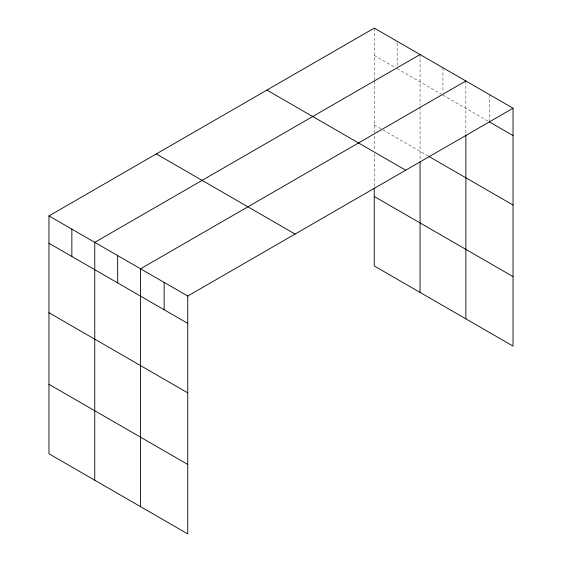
<?xml version="1.0" encoding="UTF-8"?>
<svg xmlns="http://www.w3.org/2000/svg" width="562" height="562" viewBox="0 0 562 562"><rect width="100%" height="100%" fill="white"/><g stroke="black" fill="none" stroke-linecap="round" stroke-linejoin="round"><path stroke-width="0.42" stroke-dasharray="2.81 2.11" d="M374.257 55.441L394.938 67.377M397.158 68.662L441.479 94.247M442.954 95.097L487.978 121.09M374.257 124.912L382.385 129.604M383.122 130.026L428.181 156.046M489.446 94.606L489.446 121.09M465.856 80.984L465.856 134.051M442.954 67.763L442.954 92.54M420.06 54.542L420.06 105.038M420.06 106.752L420.06 160.725M397.158 43.028L397.158 66.098M374.257 28.1L374.257 80.31M374.257 81.167L374.257 132.583M374.257 135.99L374.257 150.475M374.257 153.883L374.257 187.118"/><path stroke-width="0.84" d="M48.957 215.913L187.743 296.034L187.743 533.9L48.957 453.773L48.957 215.913L374.257 28.1L513.043 108.227L513.043 346.087L374.257 265.966L374.257 187.968M420.06 54.542L94.753 242.355L94.753 480.215M465.856 80.984L140.556 268.791L140.556 506.657M187.743 296.034L513.043 108.227M489.446 121.94L513.043 135.561M428.918 156.468L513.043 205.039M266.908 90.075L405.694 170.202M374.257 196.489L513.043 276.616M156.306 153.932L295.092 234.059M48.957 243.248L187.743 323.375M48.957 312.725L187.743 392.845M48.957 384.303L187.743 464.43M465.856 134.908L465.856 318.844M420.06 161.582L420.06 292.402M164.146 282.412L164.146 309.753M117.655 255.577L117.655 282.911M71.859 229.134L71.859 256.469"/></g></svg>
